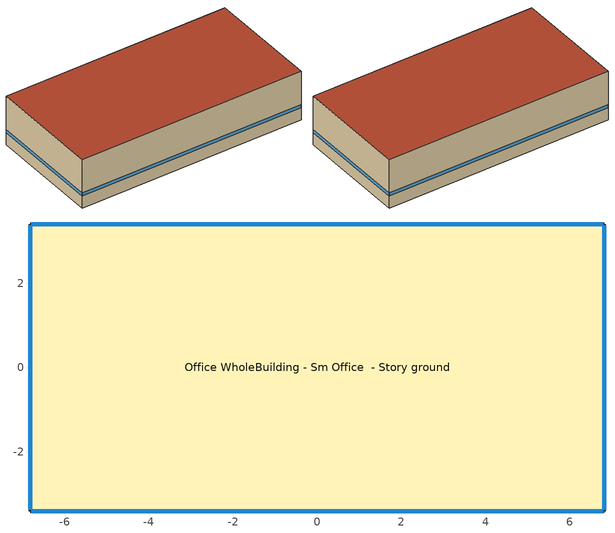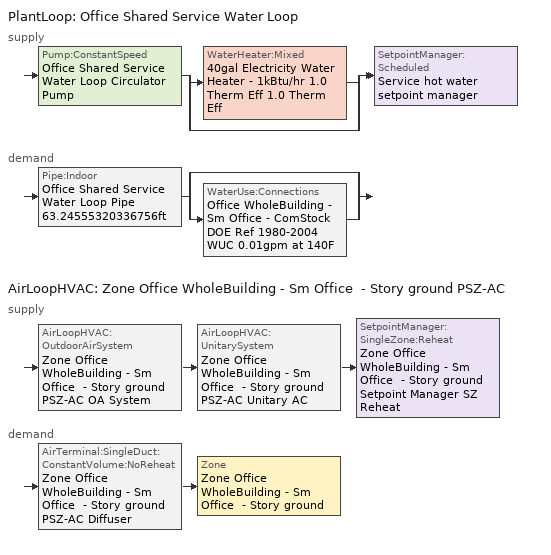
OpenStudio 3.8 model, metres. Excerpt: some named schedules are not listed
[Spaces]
Office WholeBuilding - Sm Office  - Story ground
 floor ground (Foundation F 1.26W/m*K Perim 40.89m Area 92.9m2): -6.82,-3.41 -6.82,3.41 6.82,3.41 6.82,-3.41 z0
 wall outside: -6.82,3.41 -6.82,-3.41 6.82,-3.41 6.82,3.41 -6.82,3.41 z0:3.05
 window: -6.82,3.38 -6.82,-3.38 / -6.79,-3.41 6.79,-3.41 / 6.82,-3.38 6.82,3.38 / 6.79,3.41 -6.79,3.41 z0.76:0.95
 roof outside: 6.82,-3.41 6.82,3.41 -6.82,3.41 -6.82,-3.41 z3.05
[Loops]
PlantLoop 'Office Shared Service Water Loop'
 supply: Pump:ConstantSpeed 'Office Shared Service Water Loop Circulator Pump' > split
  | WaterHeater:Mixed '40gal Electricity Water Heater - 1kBtu/hr 1.0 Therm Eff 1.0 Therm Eff'
  | bypass
  join > SetpointManager:Scheduled 'Service hot water setpoint manager'
 demand: Pipe:Indoor 'Office Shared Service Water Loop Pipe 63.24555320336756ft' > split
  | bypass
  | WaterUse:Connections 'Office WholeBuilding - Sm Office - ComStock DOE Ref 1980-2004 WUC 0.01gpm at 140F'
AirLoopHVAC 'Zone Office WholeBuilding - Sm Office  - Story ground PSZ-AC'
 supply: AirLoopHVAC:OutdoorAirSystem 'Zone Office WholeBuilding - Sm Office  - Story ground PSZ-AC OA System' > AirLoopHVAC:UnitarySystem 'Zone Office WholeBuilding - Sm Office  - Story ground PSZ-AC Unitary AC' > SetpointManager:SingleZone:Reheat 'Zone Office WholeBuilding - Sm Office  - Story ground Setpoint Manager SZ Reheat'
 demand: AirTerminal:SingleDuct:ConstantVolume:NoReheat 'Zone Office WholeBuilding - Sm Office  - Story ground PSZ-AC Diffuser' > Zone 'Zone Office WholeBuilding - Sm Office  - Story ground'
[Building]
ComStock DOE Ref 1980-2004|SmallOffice: North Axis {deg}=90; Default Construction Set=ComStock DOE Ref 1980-2004 - Office - ASHRAE 169-2013-4A; Default Schedule Set=Building Default Schedule Set; Standards Building Type=Office
[Site]
Nashville Metropoli_TN_USA: Latitude {deg}=36.12; Longitude {deg}=-86.69; Time Zone {hr}=-6; Elevation {m}=184; Terrain=City
[Site:WaterMainsTemperature]
Calculation Method=Correlation; Annual Average Outdoor Air Temperature {C}=16.3525; Maximum Difference In Monthly Average Outdoor Air Temperatures {deltaC}=25.05
[SizingPeriod:DesignDay] Barometric Pressure {Pa}=99134; Rain Indicator=No; Snow Indicator=No; Day of Month=21; Daylight Saving Time Indicator=No; Humidity Condition Type=Wetbulb; Dry-Bulb Temperature Range Modifier Type=DefaultMultipliers
Name | Maximum Dry-Bulb Temperature {C} | Daily Dry-Bulb Temperature Range {deltaC} | Wind Speed {m/s} | Wind Direction {deg} | Month | Day Type | Wetbulb or DewPoint at Maximum Dry-Bulb {C} | Solar Model Indicator | ASHRAE Clear Sky Optical Depth for Beam Irradiance | ASHRAE Clear Sky Optical Depth for Diffuse Irradiance | Sky Clearness
Nashville Metropoli Ann Clg .4% Condns DB=>MWB 1 | 34.9 | 10.1 | 3.4 | 260 | 7 | SummerDesignDay | 23.8 | ASHRAETau | 0.448 | 2.153
Nashville Metropoli Ann Clg .4% Condns WB=>MDB 1 | 31.6 | 10.1 | 3.4 | 260 | 7 | SummerDesignDay | 25.6 | ASHRAETau | 0.448 | 2.153
Nashville Metropoli Ann Htg 99.6% Condns DB 1 | -9.6 | 0 | 3.2 | 330 | 1 | WinterDesignDay | -9.6 | ASHRAEClearSky |  |  | 0
Nashville Metropoli August .4% Condns DB=>MCWB 1 | 37.4 | 10.7 | 3.4 | 260 | 8 | SummerDesignDay | 22.9 | ASHRAETau | 0.427 | 2.249
[ClimateZones]
Climate Zone Institution Name 1=ASHRAE; Climate Zone Document Name 1=ANSI/ASHRAE Standard 169; Climate Zone Document Year 1=2006; Climate Zone Value 1=ASHRAE 169-2013-4A
[Site:GroundTemperature:FCfactorMethod]
January Ground Temperature {C}=16.88; February Ground Temperature {C}=7.94; March Ground Temperature {C}=7.28; April Ground Temperature {C}=2.17; May Ground Temperature {C}=10.18; June Ground Temperature {C}=10.36; July Ground Temperature {C}=12.9; August Ground Temperature {C}=23.85; September Ground Temperature {C}=26.45; October Ground Temperature {C}=27.22; November Ground Temperature {C}=26.35; December Ground Temperature {C}=24.65
[Construction:FfactorGroundFloor]
Foundation F 1.26W/m*K Perim 40.89m Area 92.9m2: F-Factor {W/m-K}=1.26344; Area {m2}=92.903; PerimeterExposed {m}=40.8932
[DefaultConstructionSet]
ComStock DOE Ref 1980-2004 - Office - ASHRAE 169-2013-4A: Default Exterior Surface Constructions=Default Surface Constructions 1; Default Interior Surface Constructions=Default Surface Constructions 2; Default Ground Contact Surface Constructions=Default Surface Constructions 3; Default Exterior SubSurface Constructions=Default Sub Surface Constructions 1; Default Interior SubSurface Constructions=Default Sub Surface Constructions 2; Interior Partition Construction=Typical Interior Partition
[DefaultSurfaceConstructions]
Name | Floor Construction | Wall Construction | Roof Ceiling Construction
Default Surface Constructions 1 | Typical Insulated Exterior Mass Floor | Typical Insulated Steel Framed Exterior Wall R-11.24 | Typical IEAD Roof R-17.24
Default Surface Constructions 2 | Typical Interior Floor | Typical Interior Wall | Typical Interior Ceiling
Default Surface Constructions 3 | Typical Insulated Carpeted 6in Slab Floor | Typical Insulated Basement Mass Wall R-9.01
[Construction]
Typical Insulated Exterior Mass Floor: Typical Insulation R-5.94, 4 in. Normalweight Concrete Floor, Typical Carpet Pad
Typical IEAD Roof R-17.24: Roof Membrane, Typical Insulation R-16.12, Metal Roof Surface
Typical Interior Floor: 100mm Normalweight concrete floor, CP02 CARPET PAD
Typical Interior Wall: G01 13mm gypsum board, G01 13mm gypsum board
Typical Interior Ceiling: CP02 CARPET PAD, 100mm Normalweight concrete floor
Typical Insulated Carpeted 6in Slab Floor: 6 in. Normalweight Concrete Floor, Typical Carpet Pad
Typical Insulated Basement Mass Wall R-9.01: Typical Insulation R-7.46, 8 in. Concrete Block Basement Wall
Simple Glazing U 0.59 SHGC 0.36: Simple Glazing U 0.59 SHGC 0.36
Typical Insulated Metal Door: F08 Metal surface, Typical Insulation R-9.06
U 0.88 SHGC 0.16 Sgl Ref-A-L Clr 6mm: REF A CLEAR LO 6MM
Typical Overhead Door: Typical Insulation R-9.06
Typical Interior Window: Clear 3mm
Typical Interior Door; Typical Interior Partition: G05 25mm wood
Typical Insulated Steel Framed Exterior Wall R-11.24: 25mm Stucco, 5/8 in. Gypsum Board, Typical Insulation R-9.06, 5/8 in. Gypsum Board
Copper pipe 0.75in type L with 0.5in fiberglass batt: Fiberglass batt 0.5in, Copper pipe 0.75in type L
InteriorFurnishings: Std Wood 6inch
[Material:NoMass] Roughness=Smooth; Thermal Absorptance=0.9; Solar Absorptance=0.7
Name | Thermal Resistance {m2-K/W} | Visible Absorptance
Typical Insulation R-5.94 | 1.04695 | 0.7
Typical Carpet Pad; CP02 CARPET PAD | 0.21648 | 0.8
Typical Insulation R-16.12 | 2.83962 | 0.7
Typical Insulation R-7.46 | 1.31358 | 0.7
Typical Insulation R-9.06 | 1.59504 | 0.7
[Material] Thermal Absorptance=0.9
Name | Roughness | Thickness {m} | Conductivity {W/m-K} | Density {kg/m3} | Specific Heat {J/kg-K} | Solar Absorptance | Visible Absorptance
4 in. Normalweight Concrete Floor | MediumRough | 0.1016 | 2.31 | 2322 | 832 | 0.7 | 0.7
Roof Membrane | VeryRough | 0.0095 | 0.16 | 1121.29 | 1460 | 0.7 | 0.7
Metal Roof Surface; F08 Metal surface | Smooth | 0.0008 | 45.28 | 7824 | 500 | 0.7 | 0.7
100mm Normalweight concrete floor | MediumRough | 0.1016 | 2.31045 | 2322 | 832.557 | 0.7 | 0.7
G01 13mm gypsum board | Smooth | 0.0127 | 0.160031 | 800.001 | 1090.73 | 0.7 | 0.5
6 in. Normalweight Concrete Floor | MediumRough | 0.1524 | 2.31 | 2322 | 832 | 0.7 | 0.7
8 in. Concrete Block Basement Wall | MediumRough | 0.2032 | 1.326 | 1842 | 912 | 0.7 | 0.7
G05 25mm wood | MediumSmooth | 0.0254 | 0.15 | 608 | 1630 | 0.5 | 0.5
25mm Stucco | Smooth | 0.0254 | 0.72 | 1856 | 840 | 0.7 | 0.7
5/8 in. Gypsum Board | MediumSmooth | 0.0159 | 0.16 | 800 | 1090 | 0.7 | 0.7
Copper pipe 0.75in type L | Smooth | 0.001143 | 386 | 8906.27 | 385.1856 | 0.7 | 0.7
Fiberglass batt 0.5in | Smooth | 0.0127 | 0.0663448 | 11.2129 | 837.36 | 0.7 | 0.7
Std Wood 6inch | MediumSmooth | 0.15 | 0.12 | 540 | 1210 | 0.7 | 0.7
[DefaultSubSurfaceConstructions]
Name | Fixed Window Construction | Operable Window Construction | Door Construction | Glass Door Construction | Overhead Door Construction | Tubular Daylight Dome Construction | Tubular Daylight Diffuser Construction
Default Sub Surface Constructions 1 | Simple Glazing U 0.59 SHGC 0.36 | Simple Glazing U 0.59 SHGC 0.36 | Typical Insulated Metal Door | U 0.88 SHGC 0.16 Sgl Ref-A-L Clr 6mm | Typical Overhead Door | Typical Interior Window | Typical Interior Window
Default Sub Surface Constructions 2 | Typical Interior Window | Typical Interior Window | Typical Interior Door
[WindowMaterial:SimpleGlazingSystem]
Simple Glazing U 0.59 SHGC 0.36: U-Factor {W/m2-K}=3.35018; Solar Heat Gain Coefficient=0.36; Visible Transmittance=0.81
[WindowMaterial:Glazing] Optical Data Type=SpectralAverage; Infrared Transmittance at Normal Incidence=0; Front Side Infrared Hemispherical Emissivity=0.84; Conductivity {W/m-K}=0.9; Dirt Correction Factor for Solar and Visible Transmittance=1; Solar Diffusing=No
Name | Thickness {m} | Solar Transmittance at Normal Incidence | Front Side Solar Reflectance at Normal Incidence | Back Side Solar Reflectance at Normal Incidence | Visible Transmittance at Normal Incidence | Front Side Visible Reflectance at Normal Incidence | Back Side Visible Reflectance at Normal Incidence | Back Side Infrared Hemispherical Emissivity
REF A CLEAR LO 6MM | 0.006 | 0.066 | 0.341 | 0.493 | 0.08 | 0.41 | 0.37 | 0.4
Clear 3mm | 0.003 | 0.837 | 0.075 | 0.075 | 0.898 | 0.081 | 0.081 | 0.84
[SpaceType]
Office WholeBuilding - Sm Office - ComStock DOE Ref 1980-2004: Default Schedule Set=Office WholeBuilding - Sm Office Schedule Set; Design Specification Outdoor Air Object=Office WholeBuilding - Sm Office Ventilation; Standards Building Type=Office; Standards Space Type=WholeBuilding - Sm Office
[BuildingStory]
Story ground: Nominal Z Coordinate {m}=0; Nominal Floor to Floor Height {m}=3.048
[Space]
Office WholeBuilding - Sm Office  - Story ground: Space Type=Office WholeBuilding - Sm Office - ComStock DOE Ref 1980-2004; Building Story=Story ground; Thermal Zone=Zone Office WholeBuilding - Sm Office  - Story ground
[ThermalZone]
Zone Office WholeBuilding - Sm Office  - Story ground: Multiplier=1; Thermostat=Office WholeBuilding - Sm Office - ComStock DOE Ref 1980-2004 Thermostat; Use Ideal Air Loads=No
[Sizing:Zone]
Zone Office WholeBuilding - Sm Office  - Story ground: Zone Cooling Design Supply Air Temperature Input Method=SupplyAirTemperature; Zone Cooling Design Supply Air Temperature {C}=12.7778; Zone Cooling Design Supply Air Temperature Difference {deltaC}=11.11; Zone Heating Design Supply Air Temperature Input Method=SupplyAirTemperature; Zone Heating Design Supply Air Temperature {C}=50; Zone Heating Design Supply Air Temperature Difference {deltaC}=11.11; Zone Cooling Design Supply Air Humidity Ratio {kg-H2O/kg-air}=0.0085; Zone Heating Design Supply Air Humidity Ratio {kg-H2O/kg-air}=0.008; Cooling Design Air Flow Method=DesignDay; Heating Design Air Flow Method=DesignDay; Account for Dedicated Outdoor Air System=No; Dedicated Outdoor Air System Control Strategy=NeutralSupplyAir; Dedicated Outdoor Air Low Setpoint Temperature for Design {C}=autosize; Dedicated Outdoor Air High Setpoint Temperature for Design {C}=autosize; Zone Load Sizing Method=Sensible Load Only No Latent Load; Zone Latent Cooling Design Supply Air Humidity Ratio Input Method=HumidityRatioDifference; Zone Cooling Design Supply Air Humidity Ratio Difference {kgWater/kgDryAir}=0.005; Zone Latent Heating Design Supply Air Humidity Ratio Input Method=HumidityRatioDifference; Zone Humidification Design Supply Air Humidity Ratio Difference {kgWater/kgDryAir}=0.005
[Zone equipment]
Zone Office WholeBuilding - Sm Office  - Story ground: Zone Office WholeBuilding - Sm Office  - Story ground PSZ-AC Diffuser
[People:Definition]
Office WholeBuilding - Sm Office People Definition: Number of People Calculation Method=People/Area; People per Space Floor Area {person/m2}=0.0538196; Fraction Radiant=0.3
[People]
Office WholeBuilding - Sm Office People: People Definition=Office WholeBuilding - Sm Office People Definition; Space or SpaceType=Office WholeBuilding - Sm Office - ComStock DOE Ref 1980-2004; Work Efficiency Schedule=Work Efficiency Schedule; Clothing Insulation Schedule=Clothing Schedule; Air Velocity Schedule=Air Velocity Schedule; Multiplier=1
[Lights:Definition] Design Level Calculation Method=Watts/Area; Fraction Visible=0.2; Return Air Fraction=0
Name | Watts per Space Floor Area {W/m2} | Fraction Radiant
Office WholeBuilding - Sm Office - ComStock DOE Ref 1980-2004 General Lights Definition | 4.61388 | 0.365
Office WholeBuilding - Sm Office - ComStock DOE Ref 1980-2004 Wall Wash Lights Definition | 1.07152 | 0.165
[ElectricEquipment:Definition]
Office WholeBuilding - Sm Office Elec Equip Definition: Design Level Calculation Method=Watts/Area; Watts per Space Floor Area {W/m2}=6.78126; Fraction Latent=0; Fraction Radiant=0.5; Fraction Lost=0
[ElectricEquipment]
Office WholeBuilding - Sm Office Elec Equip: Electric Equipment Definition=Office WholeBuilding - Sm Office Elec Equip Definition; Space or SpaceType=Office WholeBuilding - Sm Office - ComStock DOE Ref 1980-2004; Schedule=Office BLDG_EQUIP_EndUseData BPR Adjusted
[DesignSpecification:OutdoorAir]
Office WholeBuilding - Sm Office Ventilation: Outdoor Air Method=Sum; Outdoor Air Flow per Person {m3/s-person}=0.00943895
[DefaultScheduleSet]
Name | Number of People Schedule | People Activity Level Schedule | Lighting Schedule | Electric Equipment Schedule | Infiltration Schedule | Hours of Operation Schedule
Office WholeBuilding - Sm Office Schedule Set | Small Office Bldg Occ | Small Office Activity | Office BLDG_LIGHT_EndUseData | Office BLDG_EQUIP_EndUseData | Small Office Infil Quarter On
Building Default Schedule Set |  |  |  |  |  | Building Hours of Operation NonResidential
[Exterior:Lights:Definition]
Name | Design Level {W}
Parking Areas and Drives Def (W/ft^2) | 0.0497494
Building Facades Def (W/ft^2) | 0.25
Main Entries Def (W/ft) | 30
Other Doors Def (W/ft) | 25
[Exterior:Lights] Schedule=Always On Discrete; Control Option=AstronomicalClock
Name | Exterior Lights Definition | Multiplier
Parking Areas and Drives | Parking Areas and Drives Def (W/ft^2) | 1620
Building Facades | Building Facades Def (W/ft^2) | 1341.64
Main Entries | Main Entries Def (W/ft) | 8
Other Doors | Other Doors Def (W/ft) | 0.8
[WaterUse:Connections]
Office WholeBuilding - Sm Office - ComStock DOE Ref 1980-2004 WUC 0.01gpm at 140F: Drain Water Heat Exchanger Type=None; Drain Water Heat Exchanger Destination=Plant; Water Use Equipment Name 1=Office WholeBuilding - Sm Office - ComStock DOE Ref 1980-2004 Service Water Use 0.01gpm at 140F
[WaterUse:Equipment:Definition]
Office WholeBuilding - Sm Office - ComStock DOE Ref 1980-2004 Service Water Use Def 0.01gpm: Peak Flow Rate {m3/s}=5.73339e-07; Target Temperature Schedule=Mixed Water At Faucet Temp - 140F; Sensible Fraction Schedule=Fraction Sensible - 0.2; Latent Fraction Schedule=Fraction Latent - 0.05
[WaterUse:Equipment]
Office WholeBuilding - Sm Office - ComStock DOE Ref 1980-2004 Service Water Use 0.01gpm at 140F: Water Use Equipment Definition=Office WholeBuilding - Sm Office - ComStock DOE Ref 1980-2004 Service Water Use Def 0.01gpm; Flow Rate Fraction Schedule=OfficeSmall BLDG_SWH_SCH
[PlantLoop]
Office Shared Service Water Loop: Glycol Concentration=0; Maximum Loop Temperature {C}=60; Minimum Loop Temperature {C}=10; Maximum Loop Flow Rate {m3/s}=5.73339e-07; Plant Loop Volume {m3}=6.88007e-05; Load Distribution Scheme=Optimal
[Sizing:Plant]
Office Shared Service Water Loop: Loop Type=Heating; Design Loop Exit Temperature {C}=60; Loop Design Temperature Difference {deltaC}=5; Sizing Option=NonCoincident; Zone Timesteps in Averaging Window=1; Coincident Sizing Factor Mode=None
[SetpointManager:Scheduled]
Service hot water setpoint manager: Control Variable=Temperature; Schedule=Service Water Loop Temp - 140F; Setpoint Node or NodeList=Office Shared Service Water Loop Supply Outlet Node
[Pump:ConstantSpeed]
Office Shared Service Water Loop Circulator Pump: Rated Flow Rate {m3/s}=5.73339e-07; Rated Pump Head {Pa}=29890.7; Rated Power Consumption {W}=0.0219711; Motor Efficiency=1; Fraction of Motor Inefficiencies to Fluid Stream=0; Pump Control Type=Intermittent; Design Power Sizing Method=PowerPerFlowPerPressure; Design Electric Power per Unit Flow Rate {W/(m3/s)}=348701.1; Design Shaft Power per Unit Flow Rate per Unit Head {W-s/m3-Pa}=1.28205
[WaterHeater:Mixed]
40gal Electricity Water Heater - 1kBtu/hr 1.0 Therm Eff 1.0 Therm Eff: Tank Volume {m3}=0.151416; Setpoint Temperature Schedule=Service Water Loop Temp - 140F; Deadband Temperature Difference {deltaC}=2; Maximum Temperature Limit {C}=60; Heater Control Type=Cycle; Heater Maximum Capacity {W}=167.789; Heater Fuel Type=Electricity; Heater Thermal Efficiency=1; Off Cycle Parasitic Fuel Consumption Rate {W}=0; Off Cycle Parasitic Fuel Type=Electricity; Off Cycle Parasitic Heat Fraction to Tank=0; On Cycle Parasitic Fuel Consumption Rate {W}=0; On Cycle Parasitic Fuel Type=Electricity; On Cycle Parasitic Heat Fraction to Tank=0; Ambient Temperature Indicator=Schedule; Ambient Temperature Schedule=Water Heater Ambient Temp Schedule 71.6F; Off Cycle Loss Coefficient to Ambient Temperature {W/K}=1.87331; On Cycle Loss Coefficient to Ambient Temperature {W/K}=1.87331; Use Side Effectiveness=1; Source Side Effectiveness=1; Use Side Design Flow Rate {m3/s}=autosize; Source Side Design Flow Rate {m3/s}=autosize; Indirect Water Heating Recovery Time {hr}=1.5; Source Side Flow Control Mode=IndirectHeatPrimarySetpoint
[WaterHeater:Sizing]
40gal Electricity Water Heater - 1kBtu/hr 1.0 Therm Eff 1.0 Therm Eff: Design Mode=PeakDraw; Time Storage Can Meet Peak Draw {hr}=0.538503; Time for Tank Recovery {hr}=0; Nominal Tank Volume for Autosizing Plant Connections {m3}=1
[Pipe:Indoor]
Office Shared Service Water Loop Pipe 63.24555320336756ft: Construction=Copper pipe 0.75in type L with 0.5in fiberglass batt; Environment Type=Schedule; Ambient Temperature Schedule=Office Shared Service Water Loop Piping Air Temp - 70F; Ambient Air Velocity Schedule=Office Shared Service Water Loop Piping Air Velocity - 0.67mph; Pipe Inside Diameter {m}=0.019939; Pipe Length {m}=19.2772
[ThermostatSetpoint:DualSetpoint]
Office WholeBuilding - Sm Office - ComStock DOE Ref 1980-2004 Thermostat: Heating Setpoint Temperature Schedule=Small Office HtgSetp; Cooling Setpoint Temperature Schedule=Small Office ClgSetp
[InternalMass:Definition]
Internal Mass Definition 1: Construction=InteriorFurnishings; Design Level Calculation Method=SurfaceArea/Area; Surface Area per Space Floor Area=2
[InternalMass]
Office WholeBuilding - Sm Office  - Story ground Mass: Internal Mass Definition=Internal Mass Definition 1; Space or SpaceType=Office WholeBuilding - Sm Office  - Story ground; Multiplier=1
[AirLoopHVAC]
Zone Office WholeBuilding - Sm Office  - Story ground PSZ-AC: Availability Schedule=Zone Office WholeBuilding - Sm Office  - Story ground PSZ-AC_constant_night_fan_schedule; Design Supply Air Flow Rate {m3/s}=0.674299; Design Return Air Flow Fraction of Supply Air Flow=1
[Sizing:System]
Zone Office WholeBuilding - Sm Office  - Story ground PSZ-AC: Type of Load to Size On=Sensible; Design Outdoor Air Flow Rate {m3/s}=0.674299; Central Heating Maximum System Air Flow Ratio=1; Preheat Design Temperature {C}=7.22222; Preheat Design Humidity Ratio {kg-H2O/kg-Air}=0.008; Precool Design Temperature {C}=12.7778; Precool Design Humidity Ratio {kg-H2O/kg-Air}=0.008; Central Cooling Design Supply Air Temperature {C}=12.7778; Central Heating Design Supply Air Temperature {C}=50; Sizing Option=Coincident; 100% Outdoor Air in Cooling=No; 100% Outdoor Air in Heating=No; Central Cooling Design Supply Air Humidity Ratio {kg-H2O/kg-Air}=0.0085; Central Heating Design Supply Air Humidity Ratio {kg-H2O/kg-Air}=0.008; Cooling Design Air Flow Method=DesignDay; Heating Design Air Flow Method=DesignDay; System Outdoor Air Method=ZoneSum; Zone Maximum Outdoor Air Fraction=1; Cooling Supply Air Flow Rate Per Floor Area {m3/s-m2}=0.00996765; Cooling Fraction of Autosized Cooling Supply Air Flow Rate=1; Cooling Supply Air Flow Rate Per Unit Cooling Capacity {m3/s-W}=3.94755e-05; Heating Supply Air Flow Rate Per Floor Area {m3/s-m2}=0.00996765; Heating Fraction of Autosized Heating Supply Air Flow Rate=1; Heating Fraction of Autosized Cooling Supply Air Flow Rate=1; Heating Supply Air Flow Rate Per Unit Heating Capacity {m3/s-W}=3.15882e-05; Cooling Design Capacity Method=CoolingDesignCapacity; Cooling Design Capacity {W}=7549.24; Cooling Design Capacity Per Floor Area {W/m2}=234.7; Fraction of Autosized Cooling Design Capacity=1; Heating Design Capacity Method=HeatingDesignCapacity; Heating Design Capacity {W}=9392.44; Heating Design Capacity Per Floor Area {W/m2}=157; Fraction of Autosized Heating Design Capacity=1; Central Cooling Capacity Control Method=OnOff; Occupant Diversity=1
[SetpointManager:SingleZone:Reheat]
Zone Office WholeBuilding - Sm Office  - Story ground Setpoint Manager SZ Reheat: Minimum Supply Air Temperature {C}=12.7778; Maximum Supply Air Temperature {C}=50; Control Zone=Zone Office WholeBuilding - Sm Office  - Story ground; Setpoint Node or NodeList=Zone Office WholeBuilding - Sm Office  - Story ground PSZ-AC Supply Outlet Node
[Coil:Heating:Electric] Efficiency=1
Name | Availability Schedule | Nominal Capacity {W}
Zone Office WholeBuilding - Sm Office  - Story ground PSZ-AC Electric Htg Coil | Always On Discrete | 26441.2
Zone Office WholeBuilding - Sm Office  - Story ground PSZ-AC No Heat | Always Off Discrete | 0
[Coil:Cooling:DX:SingleSpeed]
Zone Office WholeBuilding - Sm Office  - Story ground PSZ-AC 1spd DX AC Clg Coil 37kBtu/hr 9.7SEER 35kBtu/hr 9.7SEER: Availability Schedule=Always On Discrete; Rated Total Cooling Capacity {W}=11162; Rated Sensible Heat Ratio=0.800655; Rated COP {W/W}=2.967036; Rated Air Flow Rate {m3/s}=0.674299; Rated Evaporator Fan Power Per Volume Flow Rate 2017 {W/(m3/s)}=773.3; Rated Evaporator Fan Power Per Volume Flow Rate 2023 {W/(m3/s)}=934.4; Total Cooling Capacity Function of Temperature Curve=CoilClgDXQRatio_fTwbToadbSI; Total Cooling Capacity Function of Flow Fraction Curve=CoilClgDXSnglQRatio_fCFMRatio; Energy Input Ratio Function of Temperature Curve=CoilClgDXEIRRatio_fTwbToadbSI; Energy Input Ratio Function of Flow Fraction Curve=CoilClgDXSnglEIRRatio_fCFMRatio; Part Load Fraction Correlation Curve=CoilClgDXEIRRatio_fQFrac; Minimum Outdoor Dry-Bulb Temperature for Compressor Operation {C}=-25; Nominal Time for Condensate Removal to Begin {s}=0; Ratio of Initial Moisture Evaporation Rate and Steady State Latent Capacity=0; Maximum Cycling Rate {cycles/hr}=0; Latent Capacity Time Constant {s}=0; Condenser Type=AirCooled; Evaporative Condenser Effectiveness=0.9; Evaporative Condenser Air Flow Rate {m3/s}=autosize; Evaporative Condenser Pump Rated Power Consumption {W}=autosize; Crankcase Heater Capacity {W}=0; Maximum Outdoor Dry-Bulb Temperature for Crankcase Heater Operation {C}=10; Basin Heater Capacity {W/K}=0; Basin Heater Setpoint Temperature {C}=2
[Fan:OnOff]
Zone Office WholeBuilding - Sm Office  - Story ground PSZ-AC Fan: Availability Schedule=Always On Discrete; Fan Total Efficiency=0.53625; Pressure Rise {Pa}=622.722; Maximum Flow Rate {m3/s}=0.674299; Motor Efficiency=0.825; Motor In Airstream Fraction=1; Fan Power Ratio Function of Speed Ratio Curve=Fan On Off Power Curve; Fan Efficiency Ratio Function of Speed Ratio Curve=Fan On Off Efficiency Curve
[AirLoopHVAC:UnitarySystem]
Zone Office WholeBuilding - Sm Office  - Story ground PSZ-AC Unitary AC: Control Type=Load; Controlling Zone or Thermostat Location=Zone Office WholeBuilding - Sm Office  - Story ground; Dehumidification Control Type=None; Availability Schedule=Always On Discrete; Supply Fan=Zone Office WholeBuilding - Sm Office  - Story ground PSZ-AC Fan; Fan Placement=DrawThrough; Supply Air Fan Operating Mode Schedule=Zone Office WholeBuilding - Sm Office  - Story ground PSZ-AC_constant_night_fan_schedule; Heating Coil=Zone Office WholeBuilding - Sm Office  - Story ground PSZ-AC Electric Htg Coil; DX Heating Coil Sizing Ratio=1; Cooling Coil=Zone Office WholeBuilding - Sm Office  - Story ground PSZ-AC 1spd DX AC Clg Coil 37kBtu/hr 9.7SEER 35kBtu/hr 9.7SEER; Use DOAS DX Cooling Coil=No; DOAS DX Cooling Coil Leaving Minimum Air Temperature {C}=2; Latent Load Control=SensibleOnlyLoadControl; Supplemental Heating Coil=Zone Office WholeBuilding - Sm Office  - Story ground PSZ-AC No Heat; Supply Air Flow Rate Method During Cooling Operation=SupplyAirFlowRate; Supply Air Flow Rate During Cooling Operation {m3/s}=0.674299; Supply Air Flow Rate Method During Heating Operation=SupplyAirFlowRate; Supply Air Flow Rate During Heating Operation {m3/s}=0.674299; Supply Air Flow Rate Method When No Cooling or Heating is Required=None; No Load Supply Air Flow Rate Control Set To Low Speed=Yes; Maximum Supply Air Temperature {C}=50; Maximum Outdoor Dry-Bulb Temperature for Supplemental Heater Operation {C}=21; Ancilliary On-Cycle Electric Power {W}=0; Ancilliary Off-Cycle Electric Power {W}=0
[Controller:OutdoorAir]
Zone Office WholeBuilding - Sm Office  - Story ground PSZ-AC OA System Controller: Minimum Outdoor Air Flow Rate {m3/s}=0.0471947; Maximum Outdoor Air Flow Rate {m3/s}=0.674299; Economizer Control Type=NoEconomizer; Economizer Control Action Type=ModulateFlow; Economizer Maximum Limit Dry-Bulb Temperature {C}=28; Economizer Maximum Limit Enthalpy {J/kg}=64000; Lockout Type=LockoutWithCompressor; Minimum Limit Type=FixedMinimum; Minimum Outdoor Air Schedule=Zone Office WholeBuilding - Sm Office  - Story ground PSZ-AC_night_ventcycle_schedule; Maximum Fraction of Outdoor Air Schedule=ZoneOfficeWholeBuildingSmOfficeStorygroundPSZACmaxOASch; Controller Mechanical Ventilation=Controller Mechanical Ventilation 1; High Humidity Control=No; Heat Recovery Bypass Control Type=BypassWhenWithinEconomizerLimits; Economizer Operation Staging=InterlockedWithMechanicalCooling
[Controller:MechanicalVentilation]
Controller Mechanical Ventilation 1: Availability Schedule=Always On Discrete
[AirLoopHVAC:OutdoorAirSystem]
Zone Office WholeBuilding - Sm Office  - Story ground PSZ-AC OA System: Controller=Zone Office WholeBuilding - Sm Office  - Story ground PSZ-AC OA System Controller
[AvailabilityManager:NightCycle]
Availability Manager Night Cycle 1: Applicability Schedule=Always On Discrete; Control Type=CycleOnAny; Thermostat Tolerance {deltaC}=1.9999; Cycling Run Time Control Type=Thermostat; Cycling Run Time {s}=1800
[AirTerminal:SingleDuct:ConstantVolume:NoReheat]
Zone Office WholeBuilding - Sm Office  - Story ground PSZ-AC Diffuser: Availability Schedule=Always On Discrete; Maximum Air Flow Rate {m3/s}=0.674299
[Lights] Space or SpaceType=Office WholeBuilding - Sm Office - ComStock DOE Ref 1980-2004; Schedule=Office BLDG_LIGHT_EndUseData BPR Adjusted; Fraction Replaceable=1
Name | Lights Definition
Office WholeBuilding - Sm Office - ComStock DOE Ref 1980-2004 General Lighting | Office WholeBuilding - Sm Office - ComStock DOE Ref 1980-2004 General Lights Definition
Office WholeBuilding - Sm Office - ComStock DOE Ref 1980-2004 Wall Wash Lighting | Office WholeBuilding - Sm Office - ComStock DOE Ref 1980-2004 Wall Wash Lights Definition
[SpaceInfiltration:DesignFlowRate] Space or SpaceType=Office WholeBuilding - Sm Office  - Story ground; Design Flow Rate Calculation Method=Flow/ExteriorArea; Flow per Exterior Surface Area {m3/s-m2}=0.00123985; Velocity Term Coefficient=0
Name | Schedule | Constant Term Coefficient | Temperature Term Coefficient | Velocity Squared Term Coefficient
Office WholeBuilding - Sm Office  - Story ground HVAC On Infiltration | Infiltration HVAC On Schedule | 0.0238 | 0.0078 | 0.1159
Office WholeBuilding - Sm Office  - Story ground HVAC Off Infiltration | Infiltration HVAC Off Schedule | 0 | 0.0182 | 0.1187
[Schedule:Ruleset]
Name | Default Day Schedule | Summer Design Day Schedule | Winter Design Day Schedule
Clothing Schedule | Clothing Schedule Default Winter Clothes
Air Velocity Schedule | Air Velocity Schedule Default
Work Efficiency Schedule | Work Efficiency Schedule Default
Small Office Bldg Occ | Small Office Bldg Occ Default | Small Office Bldg Occ Summer Design Day | Small Office Bldg Occ Winter Design Day
Small Office Activity | Small Office Activity Default | Small Office Activity Summer Design Day | Small Office Activity Winter Design Day
Office BLDG_LIGHT_EndUseData | Office BLDG_LIGHT_EndUseData Default | Office BLDG_LIGHT_EndUseData Summer Design Day | Office BLDG_LIGHT_EndUseData Winter Design Day
Office BLDG_EQUIP_EndUseData | Office BLDG_EQUIP_EndUseData Default | Office BLDG_EQUIP_EndUseData Summer Design Day | Office BLDG_EQUIP_EndUseData Winter Design Day
Small Office Infil Quarter On | Small Office Infil Quarter On Default | Small Office Infil Quarter On Summer Design Day | Small Office Infil Quarter On Winter Design Day
OfficeSmall BLDG_SWH_SCH | OfficeSmall BLDG_SWH_SCH Default | OfficeSmall BLDG_SWH_SCH Summer Design Day | OfficeSmall BLDG_SWH_SCH Winter Design Day
Fraction Sensible - 0.2 | Fraction Sensible - 0.2 Default
Fraction Latent - 0.05 | Fraction Latent - 0.05 Default
Mixed Water At Faucet Temp - 140F | Mixed Water At Faucet Temp - 140F Default
Service Water Loop Temp - 140F | Service Water Loop Temp - 140F Default
Water Heater Ambient Temp Schedule 71.6F | Water Heater Ambient Temp Schedule 71.6F Default
Office Shared Service Water Loop Piping Air Temp - 70F | Office Shared Service Water Loop Piping Air Temp - 70F Default
Office Shared Service Water Loop Piping Air Velocity - 0.67mph | Office Shared Service Water Loop Piping Air Velocity - 0.67mph Default
Small Office HtgSetp | Small Office HtgSetp Default | Schedule Day 25 | Schedule Day 26
Small Office ClgSetp | Small Office ClgSetp Default | Schedule Day 23 | Schedule Day 24
Building Hours of Operation NonResidential | Building Hours of Operation NonResidential Default | Building Hours of Operation NonResidential Summer Design Day | Building Hours of Operation NonResidential Winter Design Day
ZoneOfficeWholeBuildingSmOfficeStorygroundPSZACmaxOASch | ZoneOfficeWholeBuildingSmOfficeStorygroundPSZACmaxOASchDefault
Office BLDG_LIGHT_EndUseData BPR Adjusted | Office BLDG_LIGHT_EndUseData Default 1 | Office BLDG_LIGHT_EndUseData Summer Design Day 1 | Office BLDG_LIGHT_EndUseData Winter Design Day 1
Office BLDG_EQUIP_EndUseData BPR Adjusted | Office BLDG_EQUIP_EndUseData Default 1 | Office BLDG_EQUIP_EndUseData Summer Design Day 1 | Office BLDG_EQUIP_EndUseData Winter Design Day 1
[Schedule:Day]
Clothing Schedule Default Winter Clothes; Building Hours of Operation NonResidential Winter Design Day; Building Hours of Operation NonResidential Summer Design Day: 24, 0, 1
Air Velocity Schedule Default; Fraction Sensible - 0.2 Default: 24, 0, 0.2
Work Efficiency Schedule Default: 24, 0, 0
Small Office Bldg Occ Default: No, 0, 15, 0.0159091, 0, 30, 0.0136364, 0, 45, 0.0113636, 1, 0, 0.00909091, 1, 15, 0.00681818, 1, 30, 0.00454545, 1, 45, 0.00227273, 2, 0, 0, 5, 30, 0, 5, 45, 0.025, 6, 0, 0.05, 6, 15, 0.075, 6, 30, 0.1, 6, 45, 0.125, 7, 0, 0.15, 7, 15, 0.175, 7, 30, 0.2, 7, 45, 0.3875, 8, 0, 0.575, 8, 15, 0.7625, 8, 30, 0.95, 10, 45, 0.95, 11, 0, 0.8375, 11, 15, 0.725, 11, 30, 0.6125, 11, 45, 0.5, 12, 0, 0.6125, 12, 15, 0.725, 12, 30, 0.8375, 12, 45, 0.95, 15, 0, 0.95, 15, 15, 0.7875, 15, 30, 0.625, 15, 45, 0.4625, 16, 0, 0.3, 16, 15, 0.25, 16, 30, 0.2, 16, 45, 0.15, 17, 0, 0.1, 17, 30, 0.1, 17, 45, 0.09375, 18, 0, 0.0875, 18, 15, 0.08125, 18, 30, 0.075, 18, 45, 0.06875, 19, 0, 0.0625, 19, 15, 0.05625, 19, 30, 0.05, 20, 30, 0.05, 20, 45, 0.0477273, 21, 0, 0.0454545, 21, 15, 0.0431818, 21, 30, 0.0409091, 21, 45, 0.0386364, 22, 0, 0.0363636, 22, 15, 0.0340909, 22, 30, 0.0318182, 22, 45, 0.0295455, 23, 0, 0.0272727, 23, 15, 0.025, 23, 30, 0.0227273, 23, 45, 0.0204545, 24, 0, 0.0181818
Small Office Bldg Occ Sat Day: No, 0, 15, 0, 10, 0, 0, 10, 15, 0.0125, 10, 30, 0.025, 10, 45, 0.0375, 11, 0, 0.05, 11, 15, 0.0625, 11, 30, 0.075, 11, 45, 0.0875, 12, 0, 0.1, 12, 15, 0.125, 12, 30, 0.15, 12, 45, 0.175, 13, 0, 0.2, 13, 15, 0.225, 13, 30, 0.25, 13, 45, 0.275, 14, 0, 0.3, 15, 0, 0.3, 15, 15, 0.2875, 15, 30, 0.275, 15, 45, 0.2625, 16, 0, 0.25, 16, 15, 0.2375, 16, 30, 0.225, 16, 45, 0.2125, 17, 0, 0.2, 17, 15, 0.1875, 17, 30, 0.175, 17, 45, 0.1625, 18, 0, 0.15, 18, 15, 0.1375, 18, 30, 0.125, 18, 45, 0.1125, 19, 0, 0.1, 20, 15, 0.1, 20, 30, 0.09375, 20, 45, 0.0875, 21, 0, 0.08125, 21, 15, 0.075, 21, 30, 0.06875, 21, 45, 0.0625, 22, 0, 0.05625, 22, 15, 0.05, 22, 30, 0.04375, 22, 45, 0.0375, 23, 0, 0.03125, 23, 15, 0.025, 23, 30, 0.01875, 23, 45, 0.0125, 24, 0, 0.00625
Small Office Bldg Occ Summer Design Day: No, 6, 0, 0, 22, 0, 1, 24, 0, 0.05
Small Office Bldg Occ Winter Design Day; Office BLDG_LIGHT_EndUseData Winter Design Day; Office BLDG_EQUIP_EndUseData Winter Design Day; Office BLDG_LIGHT_EndUseData Winter Design Day 1; Office BLDG_EQUIP_EndUseData Winter Design Day 1: No, 24, 0, 0
Small Office Bldg Occ WntrDsn|Sun Day: No, 11, 0, 0, 24, 0, 0
Small Office Activity Default: No, 22, 30, 120, 24, 0, 120
Small Office Activity Winter Design Day; Small Office Activity Summer Design Day: No, 24, 0, 120
Office BLDG_LIGHT_EndUseData Default: No, 0, 15, 0.0416655, 0, 30, 0.0401318, 0, 45, 0.0385981, 1, 0, 0.0370644, 1, 15, 0.0355307, 1, 30, 0.033997, 1, 45, 0.034675, 2, 0, 0.035353, 2, 15, 0.036031, 2, 30, 0.036709, 2, 45, 0.0401453, 3, 0, 0.0435815, 3, 15, 0.0470177, 3, 30, 0.050454, 3, 45, 0.0476587, 4, 0, 0.0448635, 4, 15, 0.0420683, 4, 30, 0.039273, 4, 45, 0.0396248, 5, 0, 0.0399765, 5, 15, 0.0403283, 5, 30, 0.04068, 5, 45, 0.0519527, 6, 0, 0.0632255, 6, 15, 0.0744983, 6, 30, 0.085771, 6, 45, 0.111016, 7, 0, 0.136262, 7, 15, 0.161507, 7, 30, 0.186752, 7, 45, 0.275585, 8, 0, 0.364419, 8, 15, 0.453253, 8, 30, 0.542086, 8, 45, 0.599833, 9, 0, 0.657579, 9, 15, 0.715326, 9, 30, 0.773073, 9, 45, 0.790609, 10, 0, 0.808144, 10, 15, 0.82568, 10, 30, 0.843215, 10, 45, 0.85, 11, 0, 0.841985, 11, 15, 0.83397, 11, 30, 0.825954, 11, 45, 0.817939, 12, 0, 0.805464, 12, 15, 0.792989, 12, 30, 0.780514, 12, 45, 0.768039, 13, 0, 0.774076, 13, 15, 0.780114, 13, 30, 0.786151, 13, 45, 0.792188, 14, 0, 0.785442, 14, 15, 0.778695, 14, 30, 0.771949, 14, 45, 0.765202, 15, 0, 0.646746, 15, 15, 0.56003, 15, 30, 0.473315, 15, 45, 0.386599, 16, 0, 0.299884, 16, 15, 0.258758, 16, 30, 0.217632, 16, 45, 0.176505, 17, 0, 0.135379, 17, 15, 0.124392, 17, 30, 0.113405, 17, 45, 0.102417, 18, 0, 0.09143, 18, 15, 0.090147, 18, 30, 0.088864, 18, 45, 0.087581, 19, 0, 0.086298, 19, 15, 0.0865627, 19, 30, 0.0868275, 19, 45, 0.0870922, 20, 0, 0.087357, 20, 15, 0.0872172, 20, 30, 0.0870775, 20, 45, 0.0869377, 21, 0, 0.086798, 21, 15, 0.0785857, 21, 30, 0.0703735, 21, 45, 0.0621613, 22, 0, 0.053949, 22, 15, 0.0527953, 22, 30, 0.0516415, 22, 45, 0.0504877, 23, 0, 0.049334, 23, 15, 0.0478003, 23, 30, 0.0462666, 23, 45, 0.0447329, 24, 0, 0.0431992
Office BLDG_LIGHT_EndUseData Sat Day: No, 0, 15, 0.0428012, 0, 30, 0.0424217, 0, 45, 0.0420423, 1, 0, 0.0420005, 1, 15, 0.0419588, 1, 30, 0.041917, 1, 45, 0.0418753, 2, 0, 0.0418815, 2, 15, 0.0418877, 2, 30, 0.0418939, 2, 45, 0.0419001, 3, 0, 0.0423427, 3, 15, 0.0427853, 3, 30, 0.0432279, 3, 45, 0.0436705, 4, 0, 0.0368803, 4, 15, 0.03009, 4, 30, 0.0232998, 4, 45, 0.0188636, 5, 0, 0.0144274, 5, 15, 0.00999121, 5, 30, 0.00555501, 5, 45, 0.00572715, 6, 0, 0.00589928, 6, 15, 0.00607142, 6, 30, 0.00624355, 6, 45, 0.00468267, 7, 0, 0.00312178, 7, 15, 0.00156089, 7, 30, 0, 7, 45, 0.00121662, 8, 0, 0.00243324, 8, 15, 0.00364986, 8, 30, 0.00486647, 8, 45, 0.00396646, 9, 0, 0.00306645, 9, 15, 0.00216643, 9, 30, 0.00126642, 9, 45, 0.00155166, 10, 0, 0.00183691, 10, 15, 0.00212215, 10, 30, 0.0024074, 10, 45, 0.00623071, 11, 0, 0.010054, 11, 15, 0.0138773, 11, 30, 0.0177006, 11, 45, 0.015279, 12, 0, 0.0128574, 12, 15, 0.0104357, 12, 30, 0.00801409, 12, 45, 0.011362, 13, 0, 0.0147099, 13, 15, 0.0180578, 13, 30, 0.0214057, 13, 45, 0.0285694, 14, 0, 0.035733, 14, 15, 0.0428967, 14, 30, 0.0500604, 14, 45, 0.0599724, 15, 0, 0.0698844, 15, 15, 0.0797964, 15, 30, 0.0897084, 17, 30, 0.0897084, 17, 45, 0.0872987, 18, 0, 0.0848889, 18, 15, 0.0824792, 18, 30, 0.0800694, 18, 45, 0.0749022, 19, 0, 0.069735, 19, 15, 0.0645678, 19, 30, 0.0594006, 19, 45, 0.0542334, 20, 0, 0.0531099, 20, 15, 0.0519864, 20, 30, 0.0508629, 20, 45, 0.0497394, 21, 0, 0.0496792, 21, 15, 0.049619, 21, 30, 0.0495588, 21, 45, 0.0494986, 22, 0, 0.0475955, 22, 15, 0.0456923, 22, 30, 0.0437892, 22, 45, 0.041886, 23, 0, 0.0423045, 23, 15, 0.042723, 23, 30, 0.0431415, 23, 45, 0.04356, 24, 0, 0.0431806
Office BLDG_LIGHT_EndUseData Summer Design Day; Office BLDG_EQUIP_EndUseData Summer Design Day; Office BLDG_LIGHT_EndUseData Summer Design Day 1; Office BLDG_EQUIP_EndUseData Summer Design Day 1: No, 24, 0, 1
Office BLDG_LIGHT_EndUseData Sun Day: No, 0, 15, 0.00496646, 0, 30, 0.0619125, 0, 45, 0.0623785, 1, 0, 0.0628445, 1, 15, 0.0633105, 1, 30, 0.0637766, 1, 45, 0.0619288, 2, 0, 0.060081, 2, 15, 0.0582333, 2, 30, 0.0563855, 2, 45, 0.0580781, 3, 0, 0.0597706, 3, 15, 0.0614632, 3, 30, 0.0631558, 3, 45, 0.055276, 4, 0, 0.0473961, 4, 15, 0.0395163, 4, 30, 0.0316364, 4, 45, 0.0349092, 5, 0, 0.0381819, 5, 15, 0.0414547, 5, 30, 0.0447274, 5, 45, 0.0490684, 6, 0, 0.0534093, 6, 15, 0.0577502, 6, 30, 0.0620912, 6, 45, 0.0623411, 7, 0, 0.062591, 7, 15, 0.0628409, 7, 30, 0.0630908, 7, 45, 0.0631922, 8, 0, 0.0632936, 8, 15, 0.0633951, 8, 30, 0.0634965, 8, 45, 0.0635019, 9, 0, 0.0635073, 9, 15, 0.0635127, 9, 30, 0.0635181, 9, 45, 0.0498101, 10, 0, 0.0361022, 10, 15, 0.0223943, 10, 30, 0.00868641, 10, 45, 0.00554101, 11, 0, 0.00555469, 11, 15, 0.00556837, 11, 30, 0.00558205, 11, 45, 0.00559573, 12, 0, 0.00560941, 12, 15, 0.00562309, 12, 30, 0.00563677, 12, 45, 0.00565045, 13, 0, 0.00566413, 13, 15, 0.00567781, 13, 30, 0.00569149, 13, 45, 0.00583065, 14, 0, 0.00596981, 14, 15, 0.00610897, 14, 30, 0.00624812, 14, 45, 0.00468609, 15, 0, 0.00312406, 15, 15, 0.00156203, 15, 30, 0, 15, 45, 0.000342885, 16, 0, 0.00068577, 16, 15, 0.00102865, 16, 30, 0.00137154, 16, 45, 0.00262878, 17, 0, 0.00388603, 17, 15, 0.00514327, 17, 30, 0.00640052, 17, 45, 0.00718153, 18, 0, 0.00796255, 18, 15, 0.00874356, 18, 30, 0.00952458, 18, 45, 0.00761966, 19, 0, 0.00571475, 19, 15, 0.00380983, 19, 30, 0.00190492, 19, 45, 0.00241924, 20, 0, 0.00293357, 20, 15, 0.0034479, 20, 30, 0.00396223, 20, 45, 0.00592429, 21, 0, 0.00788635, 21, 15, 0.00984841, 21, 30, 0.0118105, 21, 45, 0.0248644, 22, 0, 0.0379183, 22, 15, 0.0509722, 22, 30, 0.0640261, 22, 45, 0.0634875, 23, 0, 0.0629489, 23, 15, 0.0624103, 23, 30, 0.0618717, 23, 45, 0.0618819, 24, 0, 0.0618921
Office BLDG_EQUIP_EndUseData Default: No, 0, 15, 0.56015, 0, 30, 0.56424, 0, 45, 0.56833, 1, 0, 0.57242, 1, 15, 0.57651, 1, 30, 0.5806, 1, 45, 0.5805, 2, 0, 0.5804, 2, 15, 0.5803, 2, 30, 0.5802, 2, 45, 0.575925, 3, 0, 0.57165, 3, 15, 0.567375, 3, 30, 0.5631, 3, 45, 0.559075, 4, 0, 0.55505, 4, 15, 0.551025, 4, 30, 0.547, 4, 45, 0.544575, 5, 0, 0.54215, 5, 15, 0.539725, 5, 30, 0.5373, 5, 45, 0.537625, 6, 0, 0.53795, 6, 15, 0.538275, 6, 30, 0.5386, 6, 45, 0.55345, 7, 0, 0.5683, 7, 15, 0.58315, 7, 30, 0.598, 7, 45, 0.6198, 8, 0, 0.6416, 8, 15, 0.6634, 8, 30, 0.6852, 8, 45, 0.7091, 9, 0, 0.733, 9, 15, 0.7569, 9, 30, 0.7808, 9, 45, 0.80195, 10, 0, 0.8231, 10, 15, 0.84425, 10, 30, 0.8654, 10, 45, 0.8867, 11, 0, 0.8855, 11, 15, 0.8843, 11, 30, 0.8831, 11, 45, 0.8819, 12, 0, 0.8666, 12, 15, 0.8513, 12, 30, 0.836, 12, 45, 0.8207, 13, 0, 0.8107, 13, 15, 0.8007, 13, 30, 0.7907, 13, 45, 0.7807, 14, 0, 0.76935, 14, 15, 0.758, 14, 30, 0.74665, 14, 45, 0.7353, 15, 0, 0.6702, 15, 15, 0.65385, 15, 30, 0.6375, 15, 45, 0.62115, 16, 0, 0.6048, 16, 15, 0.5951, 16, 30, 0.5854, 16, 45, 0.5757, 17, 0, 0.566, 17, 15, 0.568025, 17, 30, 0.57005, 17, 45, 0.572075, 18, 0, 0.5741, 18, 15, 0.58375, 18, 30, 0.5934, 18, 45, 0.60305, 19, 0, 0.6127, 19, 15, 0.6241, 19, 30, 0.6355, 19, 45, 0.6469, 20, 0, 0.6583, 20, 15, 0.662075, 20, 30, 0.66585, 20, 45, 0.669625, 21, 0, 0.6734, 21, 15, 0.659798, 21, 30, 0.646195, 21, 45, 0.632593, 22, 0, 0.61899, 22, 15, 0.599167, 22, 30, 0.579345, 22, 45, 0.559523, 23, 0, 0.5397, 23, 15, 0.54379, 23, 30, 0.54788, 23, 45, 0.55197, 24, 0, 0.55606
Small Office Infil Quarter On Default; Small Office Infil Quarter On Summer Design Day: No, 6, 0, 1, 22, 0, 0.25, 24, 0, 1
Small Office Infil Quarter On Winter Design Day: No, 6, 0, 1, 18, 0, 0.25, 24, 0, 1
OfficeSmall BLDG_SWH_SCH Default: No, 6, 30, 0, 6, 45, 0.0675, 7, 0, 0.135, 7, 15, 0.2025, 7, 30, 0.27, 7, 45, 0.34, 8, 0, 0.41, 8, 15, 0.48, 8, 30, 0.55, 8, 45, 0.5725, 9, 0, 0.595, 9, 15, 0.6175, 9, 30, 0.64, 10, 30, 0.64, 10, 45, 0.685, 11, 0, 0.73, 11, 15, 0.775, 11, 30, 0.82, 11, 45, 0.865, 12, 0, 0.91, 12, 15, 0.955, 12, 30, 1, 12, 45, 0.9775, 13, 0, 0.955, 13, 15, 0.9325, 13, 30, 0.91, 13, 45, 0.82, 14, 0, 0.73, 14, 15, 0.64, 14, 30, 0.55, 15, 30, 0.55, 15, 45, 0.595, 16, 0, 0.64, 16, 15, 0.685, 16, 30, 0.73, 16, 45, 0.64, 17, 0, 0.55, 17, 15, 0.46, 17, 30, 0.37, 18, 30, 0.37, 18, 45, 0.3225, 19, 0, 0.275, 19, 15, 0.2275, 19, 30, 0.18, 19, 45, 0.2025, 20, 0, 0.225, 20, 15, 0.2475, 20, 30, 0.27, 20, 45, 0.225, 21, 0, 0.18, 21, 15, 0.135, 21, 30, 0.09, 21, 45, 0.0675, 22, 0, 0.045, 22, 15, 0.0225, 22, 30, 0, 24, 0, 0
OfficeSmall BLDG_SWH_SCH Winter Design Day; OfficeSmall BLDG_SWH_SCH Summer Design Day: No, 7, 0, 0, 8, 0, 0.27, 9, 0, 0.55, 11, 0, 0.64, 12, 0, 0.82, 13, 0, 1, 14, 0, 0.91, 16, 0, 0.55, 17, 0, 0.73, 19, 0, 0.37, 20, 0, 0.18, 21, 0, 0.27, 22, 0, 0.09, 24, 0, 0
Fraction Latent - 0.05 Default: 24, 0, 0.05
Mixed Water At Faucet Temp - 140F Default; Service Water Loop Temp - 140F Default: 24, 0, 60
Water Heater Ambient Temp Schedule 71.6F Default: 24, 0, 22
Office Shared Service Water Loop Piping Air Temp - 70F Default; Schedule Day 23; Schedule Day 24: 24, 0, 21.1111
Office Shared Service Water Loop Piping Air Velocity - 0.67mph Default: 24, 0, 0.3
Small Office HtgSetp Default: No, 8, 0, 18.8889, 16, 30, 18.8889, 24, 0, 18.8889
Small Office HtgSetp Sat Day: No, 11, 0, 18.8889, 22, 15, 18.8889, 24, 0, 18.8889
Small Office HtgSetp SmrDsn|Sun Day: No, 11, 0, 18.8889, 24, 0, 18.8889
Small Office ClgSetp Default: No, 8, 0, 23.3333, 16, 30, 21.1111, 24, 0, 23.3333
Small Office ClgSetp Sat Day: No, 11, 0, 23.3333, 22, 15, 21.1111, 24, 0, 23.3333
Small Office ClgSetp WntrDsn|Sun Day: No, 11, 0, 23.3333, 24, 0, 23.3333
Building Hours of Operation NonResidential Default: 8, 0, 0, 16, 30, 1, 24, 0, 0
Schedule Day 19; Schedule Day 20: 11, 0, 0, 22, 15, 1, 24, 0, 0
Small Office Activity Default 1: No, 5, 0, 120, 24, 0, 120
Small Office Activity Default 2: No, 11, 0, 120, 24, 0, 120
ZoneOfficeWholeBuildingSmOfficeStorygroundPSZACmaxOASchDefault: 24, 0, 0.7
Office BLDG_LIGHT_EndUseData Default 1: No, 0, 15, 0.00798799, 0, 30, 0.00639039, 0, 45, 0.00479279, 1, 0, 0.0031952, 1, 15, 0.0015976, 1, 30, 0, 1, 45, 0.000706247, 2, 0, 0.00141249, 2, 15, 0.00211874, 2, 30, 0.00282499, 2, 45, 0.0064044, 3, 0, 0.00998382, 3, 15, 0.0135632, 3, 30, 0.0171426, 3, 45, 0.0142309, 4, 0, 0.0113192, 4, 15, 0.00840752, 4, 30, 0.00549581, 4, 45, 0.00586222, 5, 0, 0.00622862, 5, 15, 0.00659503, 5, 30, 0.00696143, 5, 45, 0.0187038, 6, 0, 0.0304462, 6, 15, 0.0421886, 6, 30, 0.0539311, 6, 45, 0.0802281, 7, 0, 0.106525, 7, 15, 0.132822, 7, 30, 0.159119, 7, 45, 0.251654, 8, 0, 0.344188, 8, 15, 0.436723, 8, 30, 0.529257, 8, 45, 0.58941, 9, 0, 0.649563, 9, 15, 0.709715, 9, 30, 0.769868, 9, 45, 0.788134, 10, 0, 0.8064, 10, 15, 0.824666, 10, 30, 0.842932, 10, 45, 0.85, 11, 0, 0.841651, 11, 15, 0.833302, 11, 30, 0.824952, 11, 45, 0.816603, 12, 0, 0.803609, 12, 15, 0.790614, 12, 30, 0.777619, 12, 45, 0.764624, 13, 0, 0.770913, 13, 15, 0.777202, 13, 30, 0.783491, 13, 45, 0.789779, 14, 0, 0.782752, 14, 15, 0.775724, 14, 30, 0.768697, 14, 45, 0.761669, 15, 0, 0.638278, 15, 15, 0.54795, 15, 30, 0.457621, 15, 45, 0.367293, 16, 0, 0.276965, 16, 15, 0.234125, 16, 30, 0.191285, 16, 45, 0.148446, 17, 0, 0.105606, 17, 15, 0.0941609, 17, 30, 0.0827158, 17, 45, 0.0712708, 18, 0, 0.0598258, 18, 15, 0.0584894, 18, 30, 0.0571529, 18, 45, 0.0558165, 19, 0, 0.05448, 19, 15, 0.0547558, 19, 30, 0.0550316, 19, 45, 0.0553073, 20, 0, 0.0555831, 20, 15, 0.0554376, 20, 30, 0.055292, 20, 45, 0.0551464, 21, 0, 0.0550008, 21, 15, 0.0464464, 21, 30, 0.037892, 21, 45, 0.0293377, 22, 0, 0.0207833, 22, 15, 0.0195814, 22, 30, 0.0183796, 22, 45, 0.0171778, 23, 0, 0.015976, 23, 15, 0.0143784, 23, 30, 0.0127808, 23, 45, 0.0111832, 24, 0, 0.00958559
Office BLDG_EQUIP_EndUseData Default 1: No, 0, 15, 0.845264, 0, 30, 0.845783, 0, 45, 0.846302, 1, 0, 0.846821, 1, 15, 0.84734, 1, 30, 0.847859, 1, 45, 0.847847, 2, 0, 0.847834, 2, 15, 0.847821, 2, 30, 0.847809, 2, 45, 0.847266, 3, 0, 0.846724, 3, 15, 0.846181, 3, 30, 0.845639, 3, 45, 0.845128, 4, 0, 0.844617, 4, 15, 0.844107, 4, 30, 0.843596, 4, 45, 0.843288, 5, 0, 0.84298, 5, 15, 0.842673, 5, 30, 0.842365, 5, 45, 0.842406, 6, 0, 0.842447, 6, 15, 0.842489, 6, 30, 0.84253, 6, 45, 0.844414, 7, 0, 0.846299, 7, 15, 0.848183, 7, 30, 0.850067, 7, 45, 0.852833, 8, 0, 0.8556, 8, 15, 0.858366, 8, 30, 0.861132, 8, 45, 0.864165, 9, 0, 0.867197, 9, 15, 0.87023, 9, 30, 0.873262, 9, 45, 0.875946, 10, 0, 0.87863, 10, 15, 0.881314, 10, 30, 0.883997, 10, 45, 0.8867, 11, 0, 0.886548, 11, 15, 0.886395, 11, 30, 0.886243, 11, 45, 0.886091, 12, 0, 0.88415, 12, 15, 0.882208, 12, 30, 0.880267, 12, 45, 0.878325, 13, 0, 0.877056, 13, 15, 0.875788, 13, 30, 0.874519, 13, 45, 0.87325, 14, 0, 0.87181, 14, 15, 0.870369, 14, 30, 0.868929, 14, 45, 0.867489, 15, 0, 0.859229, 15, 15, 0.857154, 15, 30, 0.855079, 15, 45, 0.853005, 16, 0, 0.85093, 16, 15, 0.849699, 16, 30, 0.848468, 16, 45, 0.847238, 17, 0, 0.846007, 17, 15, 0.846264, 17, 30, 0.846521, 17, 45, 0.846778, 18, 0, 0.847035, 18, 15, 0.848259, 18, 30, 0.849483, 18, 45, 0.850708, 19, 0, 0.851932, 19, 15, 0.853379, 19, 30, 0.854825, 19, 45, 0.856272, 20, 0, 0.857719, 20, 15, 0.858198, 20, 30, 0.858677, 20, 45, 0.859156, 21, 0, 0.859635, 21, 15, 0.857909, 21, 30, 0.856183, 21, 45, 0.854457, 22, 0, 0.852731, 22, 15, 0.850215, 22, 30, 0.8477, 22, 45, 0.845185, 23, 0, 0.84267, 23, 15, 0.843189, 23, 30, 0.843707, 23, 45, 0.844226, 24, 0, 0.844745
Schedule Day 25; Schedule Day 26: 24, 0, 18.8889
[Schedule:Rule] Date Specification Type=DateRange
Name | Schedule Ruleset | Rule Order | Day Schedule | Start Month | Start Day | End Month | End Day | Apply Saturday | Apply Sunday
Schedule Rule 1 | Clothing Schedule | 0 | Clothing Schedule Summer Clothes | 5 | 1 | 9 | 30
Schedule Rule 2 | Small Office Bldg Occ | 1 | Small Office Bldg Occ Sat Day | 1 | 1 | 12 | 31 | Yes
Schedule Rule 3 | Small Office Bldg Occ | 0 | Small Office Bldg Occ WntrDsn|Sun Day | 1 | 1 | 12 | 31 |  | Yes
Schedule Rule 5 | Office BLDG_LIGHT_EndUseData | 1 | Office BLDG_LIGHT_EndUseData Sat Day | 1 | 1 | 12 | 31 | Yes
Schedule Rule 6 | Office BLDG_LIGHT_EndUseData | 0 | Office BLDG_LIGHT_EndUseData Sun Day | 1 | 1 | 12 | 31 |  | Yes
Schedule Rule 8 | Office BLDG_EQUIP_EndUseData | 1 | Office BLDG_EQUIP_EndUseData Sat Day | 1 | 1 | 12 | 31 | Yes
Schedule Rule 9 | Office BLDG_EQUIP_EndUseData | 0 | Office BLDG_EQUIP_EndUseData Sun Day | 1 | 1 | 12 | 31 |  | Yes
Schedule Rule 10 | Small Office Infil Quarter On | 1 | Small Office Infil Quarter On Sun Day | 1 | 1 | 12 | 31 |  | Yes
Schedule Rule 11 | Small Office Infil Quarter On | 0 | Small Office Infil Quarter On WntrDsn|Sat Day | 1 | 1 | 12 | 31 | Yes
Schedule Rule 13 | Small Office HtgSetp | 1 | Small Office HtgSetp Sat Day | 1 | 1 | 12 | 31 | Yes
Schedule Rule 14 | Small Office HtgSetp | 0 | Small Office HtgSetp SmrDsn|Sun Day | 1 | 1 | 12 | 31 |  | Yes
Schedule Rule 15 | Small Office ClgSetp | 1 | Small Office ClgSetp Sat Day | 1 | 1 | 12 | 31 | Yes
Schedule Rule 16 | Small Office ClgSetp | 0 | Small Office ClgSetp WntrDsn|Sun Day | 1 | 1 | 12 | 31 |  | Yes
Schedule Rule 17 | Building Hours of Operation NonResidential | 1 | Schedule Day 19 | 1 | 6 | 12 | 29 | Yes
Schedule Rule 18 | Building Hours of Operation NonResidential | 0 | Schedule Day 20 | 1 | 7 | 12 | 30 |  | Yes
Schedule Rule 4 | Small Office Activity | 1 | Small Office Activity Default 1 | 1 | 6 | 12 | 29 | Yes
Schedule Rule 7 | Small Office Activity | 0 | Small Office Activity Default 2 | 1 | 7 | 12 | 30 |  | Yes
Schedule Rule 12 | OfficeSmall BLDG_SWH_SCH | 1 | OfficeSmall BLDG_SWH_SCH Default 2 | 1 | 6 | 12 | 29 | Yes
Schedule Rule 20 | OfficeSmall BLDG_SWH_SCH | 0 | OfficeSmall BLDG_SWH_SCH Default 3 | 1 | 7 | 12 | 30 |  | Yes
Schedule Rule 22 | Office BLDG_LIGHT_EndUseData BPR Adjusted | 0 | Office BLDG_LIGHT_EndUseData Sun Day | 1 | 1 | 12 | 31 |  | Yes
Schedule Rule 23 | Office BLDG_LIGHT_EndUseData BPR Adjusted | 1 | Office BLDG_LIGHT_EndUseData Sat Day | 1 | 1 | 12 | 31 | Yes
Schedule Rule 24 | Office BLDG_EQUIP_EndUseData BPR Adjusted | 0 | Office BLDG_EQUIP_EndUseData Sun Day | 1 | 1 | 12 | 31 |  | Yes
Schedule Rule 25 | Office BLDG_EQUIP_EndUseData BPR Adjusted | 1 | Office BLDG_EQUIP_EndUseData Sat Day | 1 | 1 | 12 | 31 | Yes
[Schedule:Constant]
Name | Value
Always On Discrete; Zone Office WholeBuilding - Sm Office  - Story ground PSZ-AC_night_ventcycle_schedule; Zone Office WholeBuilding - Sm Office  - Story ground PSZ-AC_constant_night_fan_schedule; Infiltration HVAC On Schedule | 1
Always Off Discrete; Infiltration HVAC Off Schedule | 0
[Curve:Exponent]
Fan On Off Power Curve: Coefficient1 Constant=1; Coefficient2 Constant=0; Coefficient3 Constant=0; Minimum Value of x=0; Maximum Value of x=1
[Curve:Cubic] Maximum Value of x=1
Name | Coefficient1 Constant | Coefficient2 x | Coefficient3 x**2 | Coefficient4 x**3 | Minimum Value of x
Fan On Off Efficiency Curve | 1 | 0 | 0 | 0 | 0
CoilClgDXEIRRatio_fQFrac | 0 | 5.1091 | -8.5515 | 4.4744 | 0.7
[Curve:Biquadratic] Minimum Value of x=13.89; Maximum Value of x=25; Minimum Value of y=23.89; Maximum Value of y=46.11; Minimum Curve Output=0.77
Name | Coefficient1 Constant | Coefficient2 x | Coefficient3 x**2 | Coefficient4 y | Coefficient5 y**2 | Coefficient6 x*y | Maximum Curve Output
CoilClgDXQRatio_fTwbToadbSI | 0.86779 | 0.014245 | 0.000554 | -0.007569 | 3.2e-05 | -0.000191 | 1.29
CoilClgDXEIRRatio_fTwbToadbSI | 0.116709 | 0.028458 | -0.000411 | 0.021422 | 0.000162 | -0.00068 | 1.33
[Curve:Quadratic]
Name | Coefficient1 Constant | Coefficient2 x | Coefficient3 x**2 | Minimum Value of x | Maximum Value of x
CoilClgDXSnglQRatio_fCFMRatio | 0.8 | 0.2 | 0 | 0.5 | 1.5
CoilClgDXSnglEIRRatio_fCFMRatio | 1.156 | -0.1816 | 0.0256 | 0 | 1
